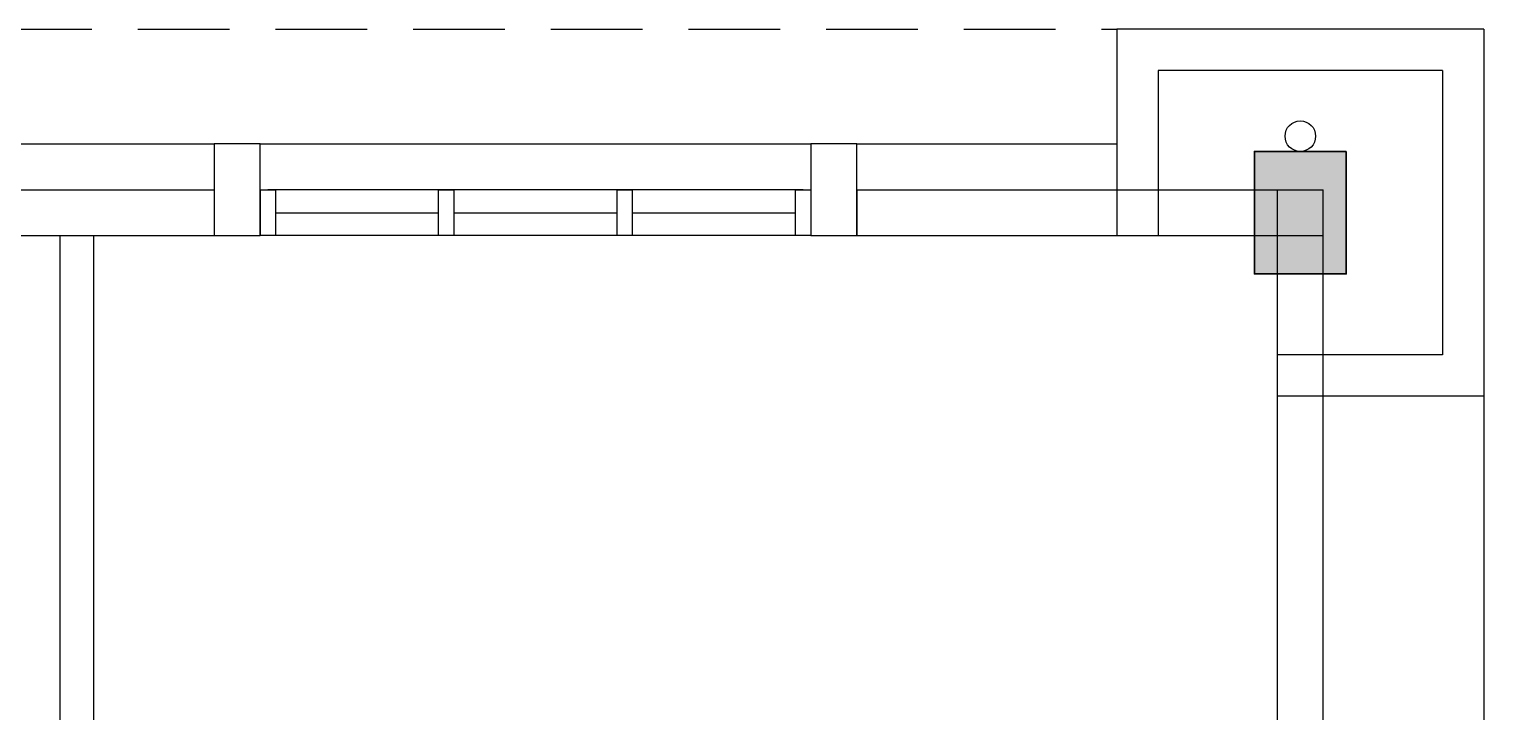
# Model space of a CAD drawing. Header units: inches. Extents: x -85907952 to 802144, y 988801 to 3125513.
# Drawn here: x 410143 to 414898, y 1061002 to 1063233 of the extents above; entities that cross this region are included whole.
import ezdxf

# ---------------------------------------------------------------- set-up
doc = ezdxf.new("R2010")
doc.units = ezdxf.units.IN
doc.header["$MEASUREMENT"] = 0
doc.linetypes.add('HIDDEN', pattern=[0.375, 0.25, -0.125])
doc.layers.add('COLUMN', color=8, linetype='Continuous', lineweight=30)
for name, color, linetype in [('DOWNPIPE', 8, 'Continuous'), ('LW', 2, 'Continuous'), ('partition', 8, 'Continuous'), ('WALL', 1, 'Continuous'), ('WIN', 9, 'Continuous')]:
    doc.layers.add(name, color=color, linetype=linetype)

msp = doc.modelspace()

# ---------------------------------------------------------------- linework, layer by layer
at = {"layer": 'COLUMN'}
msp.add_lwpolyline([(414447.7, 1062833.4), (414147.7, 1062833.4), (414147.7, 1062433.4), (414447.7, 1062433.4)], close=True, dxfattribs=at)
msp.add_solid([(414447.7, 1062833.4), (414147.7, 1062833.4), (414447.7, 1062433.4), (414147.7, 1062433.4)], dxfattribs=at)
at = {"layer": 'DOWNPIPE'}
msp.add_circle((414297.7, 1062883.4), 50, dxfattribs=at)
at = {"layer": 'LW', "linetype": 'HIDDEN', "ltscale": 1200}
msp.add_line((406897.7, 1063233.4), (413697.7, 1063233.4), dxfattribs=at)
at = {"layer": 'LW'}
for p, q in [((409847.7, 1062858.4), (410747.7, 1062858.4)), ((410897.7, 1062858.4), (412697.7, 1062858.4)), ((412847.7, 1062858.4), (413697.7, 1062858.4))]:
    msp.add_line(p, q, dxfattribs=at)
at = {"layer": 'partition'}
for p, q in [((410242.7, 1062558.4), (410242.7, 1056678.4)), ((410352.7, 1062558.4), (410352.7, 1056678.4))]:
    msp.add_line(p, q, dxfattribs=at)
at = {"layer": 'WALL'}
for p, q in [((414897.7, 1063233.4), (413697.7, 1063233.4)), ((413697.7, 1063233.4), (413697.7, 1062558.4)), ((414897.7, 1063233.4), (414897.7, 1062033.4)), ((414762.7, 1063098.4), (413832.7, 1063098.4)), ((413832.7, 1063098.4), (413832.7, 1062558.4)), ((414762.7, 1063098.4), (414762.7, 1062168.4)), ((409847.7, 1062708.4), (410747.7, 1062708.4)), ((410897.7, 1062708.4), (410897.7, 1062558.4)), ((412847.7, 1062708.4), (414372.7, 1062708.4)), ((412847.7, 1062708.4), (412847.7, 1062558.4)), ((414222.7, 1060058.4), (414222.7, 1062708.4)), ((414372.7, 1060058.4), (414372.7, 1062708.4)), ((409697.7, 1062558.4), (410897.7, 1062558.4)), ((412697.7, 1062558.4), (414372.7, 1062558.4)), ((414762.7, 1062168.4), (414222.7, 1062168.4)), ((414897.7, 1062033.4), (414222.7, 1062033.4))]:
    msp.add_line(p, q, dxfattribs=at)
for points in [[(410747.7, 1062558.4), (410897.7, 1062558.4), (410897.7, 1062858.4), (410747.7, 1062858.4)], [(412697.7, 1062558.4), (412847.7, 1062558.4), (412847.7, 1062858.4), (412697.7, 1062858.4)]]:
    msp.add_lwpolyline(points, close=True, dxfattribs=at)
at = {"layer": 'WIN'}
for p, q in [((412672.7, 1062708.4), (410922.7, 1062708.4)), ((410947.7, 1062633.4), (411481, 1062633.4)), ((411531, 1062633.4), (412064.3, 1062633.4)), ((412114.3, 1062633.4), (412647.7, 1062633.4)), ((412697.7, 1062558.4), (410897.7, 1062558.4)), ((414897.7, 1062033.4), (414897.7, 1060733.4))]:
    msp.add_line(p, q, dxfattribs=at)
for points in [[(410897.7, 1062708.4), (410947.7, 1062708.4), (410947.7, 1062558.4), (410897.7, 1062558.4)], [(411481, 1062708.4), (411531, 1062708.4), (411531, 1062558.4), (411481, 1062558.4)], [(412064.3, 1062708.4), (412114.3, 1062708.4), (412114.3, 1062558.4), (412064.3, 1062558.4)], [(412647.7, 1062708.4), (412697.7, 1062708.4), (412697.7, 1062558.4), (412647.7, 1062558.4)]]:
    msp.add_lwpolyline(points, close=True, dxfattribs=at)

doc.saveas('drawing.dxf')
